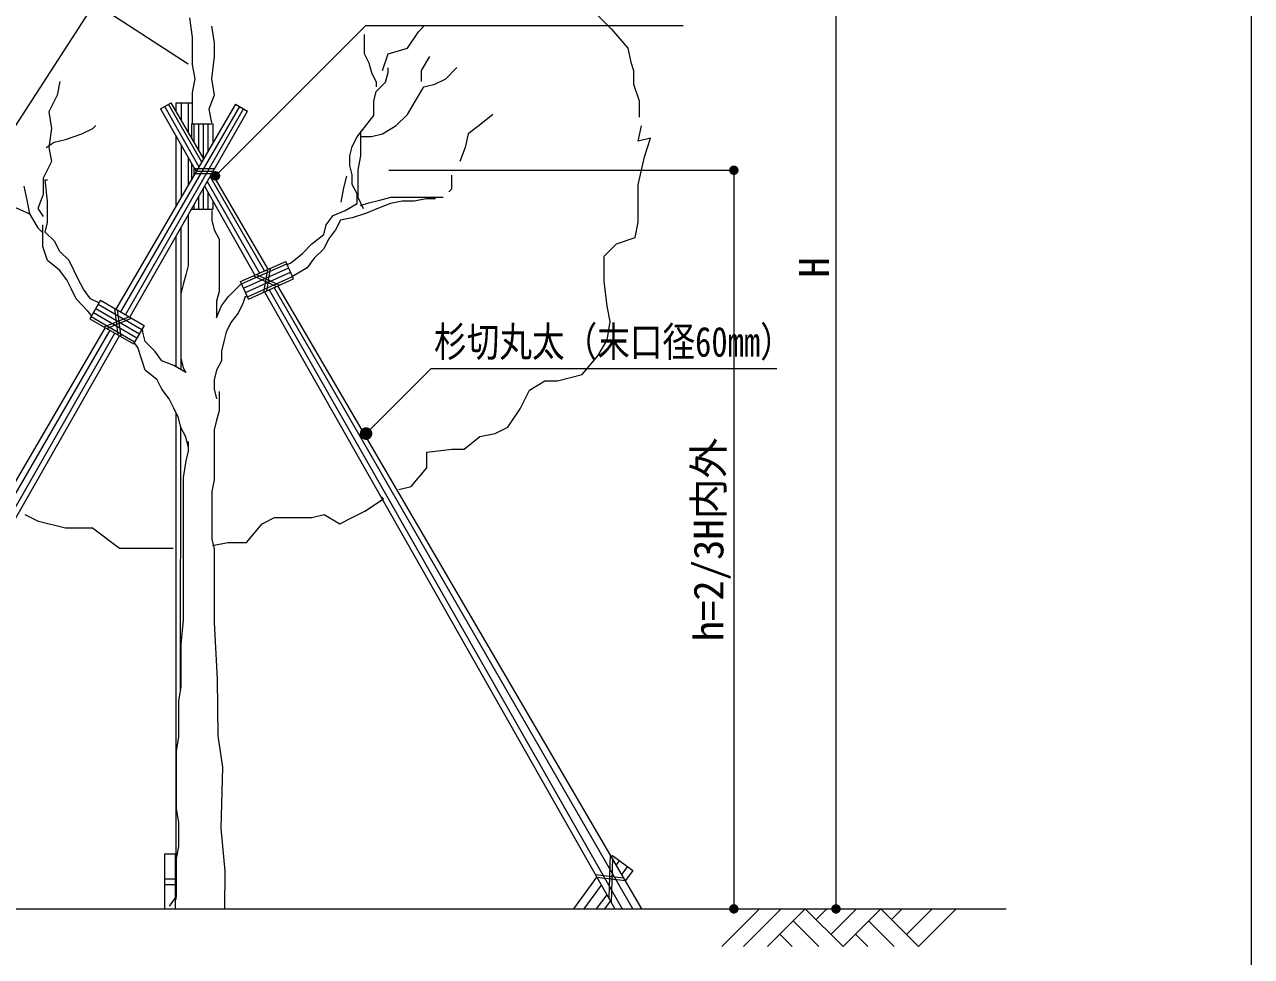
# Model space of a CAD drawing. Units: millimetres, scale not verified. Extents: x 149 to 2887, y 2060 to 3927.
# Drawn here: x 1912 to 2887, y 2687 to 3427 of the extents above; entities that cross this region are included whole.
import ezdxf
from ezdxf.enums import TextEntityAlignment as Align

# ---------------------------------------------------------------- set-up
doc = ezdxf.new("R2010")
doc.units = ezdxf.units.MM
doc.header["$LTSCALE"] = 10
for name, color, linetype, lineweight in [('0_2', 7, 'Continuous', 13), ('_0-0_', 7, 'Continuous', 13), ('ハッチ', 4, 'Continuous', 13), ('寸法', 1, 'Continuous', 13), ('本体', 7, 'Continuous', 13)]:
    doc.layers.add(name, color=color, linetype=linetype, lineweight=lineweight)
doc.styles.add('ＭＳ ゴシック', font='')
doc.styles.get('ＭＳ ゴシック').set_extended_font_data('MS Gothic')

# ---------------------------------------------------------------- blocks, each defined once
blk = doc.blocks.new('filled_dot')
at = {"color": 0, "linetype": 'Continuous', "lineweight": -2, "const_width": 1.25}
blk.add_lwpolyline([(-0.625, 0, 1), (0.625, 0, 1)], format="xyb", close=True, dxfattribs=at)

msp = doc.modelspace()

# ---------------------------------------------------------------- linework, layer by layer
at = {"layer": '0_2', "color": 1}
msp.add_lwpolyline([(2183.7, 3102.45), (2190.77, 3109.52), (2235.31, 3154.06), (2509.94, 3154.06)], dxfattribs=at)
at = {"layer": '_0-0_', "color": 6}
msp.add_lwpolyline([(2886.82, 3871.85), (148.69, 3871.85), (148.69, 2060.04), (2886.82, 2060.04)], close=True, dxfattribs=at)
at = {"layer": 'ハッチ'}
for p, q in [((2466.11, 2695.27), (2496.06, 2725.22)), ((2483.39, 2695.27), (2513.34, 2725.22)), ((2502.59, 2695.27), (2532.53, 2725.22)), ((2532.53, 2725.22), (2562.48, 2695.27)), ((2541.06, 2716.69), (2549.59, 2725.22)), ((2552.89, 2704.86), (2573.25, 2725.22)), ((2562.48, 2695.27), (2592.43, 2725.22)), ((2592.43, 2725.22), (2622.38, 2695.27)), ((2600.96, 2716.69), (2609.49, 2725.22)), ((2612.79, 2704.86), (2633.15, 2725.22)), ((2622.38, 2695.27), (2652.32, 2725.22)), ((2522.94, 2715.62), (2543.28, 2695.27)), ((2582.83, 2715.62), (2603.18, 2695.27)), ((2512.38, 2705.06), (2522.17, 2695.27)), ((2572.27, 2705.06), (2582.06, 2695.27))]:
    msp.add_line(p, q, dxfattribs=at)
at = {"layer": '寸法'}
for p, q in [((2556.89, 3743.34), (2556.89, 2725.22)), ((2042.5, 3395.7), (1968.14, 3443.85)), ((1531.25, 2769.04), (1964.06, 3437.55)), ((2201.7, 3311.48), (2475.79, 3311.48)), ((2475.79, 3311.48), (2475.79, 2725.22)), ((2464.85, 2725.22), (2475.79, 2725.22)), ((2490.34, 2725.22), (2556.89, 2725.22))]:
    msp.add_line(p, q, dxfattribs=at)
msp.add_lwpolyline([(2064.14, 3307.01), (2069.45, 3312.31), (2183.41, 3426.27), (2435.53, 3426.27)], dxfattribs=at)
at = {"layer": '本体'}
for p, q in [((2043.46, 3432.34), (2045.65, 3417.01)), ((2367.6, 3434.53), (2378.56, 3423.58)), ((2060.98, 3425.77), (2063.17, 3412.63)), ((2216.48, 3408.25), (2225.24, 3421.39)), ((2225.24, 3421.39), (2229.63, 3425.77)), ((2378.56, 3423.58), (2391.7, 3408.25)), ((2045.65, 3417.01), (2045.65, 3406.05)), ((2063.17, 3412.63), (2063.17, 3401.67)), ((2182.24, 3419.28), (2182.24, 3411.72)), ((2182.24, 3411.72), (2182.24, 3404.16)), ((2045.65, 3406.05), (2045.65, 3395.1)), ((2063.17, 3401.67), (2060.98, 3384.15)), ((2182.24, 3404.16), (2186.02, 3396.6)), ((2196.77, 3390.72), (2201.15, 3403.86)), ((2201.15, 3403.86), (2216.48, 3408.25)), ((2234.01, 3401.67), (2227.43, 3390.72)), ((2391.7, 3408.25), (2393.89, 3397.29)), ((2045.65, 3395.1), (2047.84, 3384.15)), ((2186.02, 3396.6), (2187.91, 3389.04)), ((2201.14, 3389.04), (2201.14, 3392.82)), ((2227.43, 3390.72), (2227.43, 3381.96)), ((2247.15, 3384.15), (2255.91, 3392.91)), ((2393.89, 3397.29), (2396.08, 3390.72)), ((2396.08, 3390.72), (2396.08, 3379.77)), ((1940.53, 3381.96), (1938.34, 3371.01)), ((2047.84, 3384.15), (2045.65, 3373.2)), ((2060.98, 3384.15), (2063.17, 3371.01)), ((2187.91, 3389.04), (2191.69, 3381.48)), ((2191.69, 3373.92), (2199.25, 3381.48)), ((2191.69, 3381.48), (2191.69, 3377.7)), ((2199.25, 3381.48), (2201.14, 3389.04)), ((2238.39, 3379.77), (2247.15, 3384.15)), ((2045.65, 3373.2), (2045.65, 3355.68)), ((2189.8, 3366.36), (2191.69, 3373.92)), ((2223.05, 3366.63), (2229.63, 3377.58)), ((2229.63, 3377.58), (2238.39, 3379.77)), ((2396.08, 3379.77), (2400.46, 3366.63)), ((1938.34, 3371.01), (1931.77, 3357.87)), ((2080.12, 3363.89), (1985.05, 3201.2)), ((2020.54, 3360.18), (2028.84, 3364.89)), ((2054.78, 3320.52), (2028.84, 3364.89)), ((2032.85, 3365.07), (2045.65, 3365.07)), ((2032.85, 3358.42), (2032.85, 3365.07)), ((2063.17, 3371.01), (2058.79, 3360.06)), ((2080.12, 3363.89), (2089.45, 3358.44)), ((2189.8, 3355.02), (2189.8, 3366.36)), ((2216.48, 3355.68), (2223.05, 3366.63)), ((2400.46, 3366.63), (2400.46, 3355.68)), ((1931.77, 3357.87), (1933.96, 3344.73)), ((1996.18, 3194.74), (2089.45, 3358.44)), ((2020.54, 3360.18), (2048.84, 3310.36)), ((2045.65, 3355.68), (2045.65, 3348.2)), ((2058.79, 3360.06), (2060.98, 3349.11)), ((2184.13, 3347.46), (2189.8, 3355.02)), ((2207.72, 3346.92), (2216.48, 3355.68)), ((2284.38, 3355.68), (2273.43, 3346.92)), ((2400.46, 3355.68), (2400.46, 3353.49)), ((1933.96, 3344.73), (1931.77, 3329.4)), ((1958.05, 3340.35), (1966.81, 3344.73)), ((1966.81, 3344.73), (1969, 3346.92)), ((2044.97, 3348.2), (2061.89, 3348.2)), ((2044.97, 3348.2), (2044.97, 3337.3)), ((2061.89, 3348.2), (2061.89, 3332.7)), ((2176.57, 3338.01), (2184.13, 3347.46)), ((2179.25, 3342.54), (2179.25, 3333.78)), ((2196.77, 3340.35), (2207.72, 3346.92)), ((2273.43, 3346.92), (2264.67, 3340.35)), ((2399.84, 3334.51), (2402.31, 3346.85)), ((1929.58, 3329.4), (1936.15, 3333.78)), ((1936.15, 3333.78), (1944.91, 3335.97)), ((1944.91, 3335.97), (1958.05, 3340.35)), ((2032.85, 3283.85), (2032.85, 3338.52)), ((2172.79, 3330.45), (2176.57, 3338.01)), ((2179.25, 3338.16), (2188.01, 3338.16)), ((2179.25, 3333.78), (2179.25, 3322.83)), ((2188.01, 3338.16), (2196.77, 3340.35)), ((2264.67, 3340.35), (2262.48, 3329.4)), ((2409.71, 3336.98), (2399.84, 3334.51)), ((2404.78, 3322.17), (2409.71, 3336.98)), ((1931.77, 3329.4), (1933.96, 3318.45)), ((2170.9, 3322.89), (2172.79, 3330.45)), ((2170.9, 3315.33), (2170.9, 3322.89)), ((2179.25, 3322.83), (2177.06, 3311.88)), ((2262.48, 3329.4), (2258.1, 3318.45)), ((1933.96, 3318.45), (1927.39, 3305.31)), ((2044.97, 3317.18), (2044.97, 3303.73)), ((2047.47, 3312.76), (2063.42, 3312.76)), ((2172.79, 3307.76), (2170.9, 3315.33)), ((2399.84, 3299.95), (2404.78, 3322.17)), ((1927.39, 3305.31), (1927.39, 3292.17)), ((1928.96, 3303.98), (1930.85, 3303.98)), ((1930.85, 3286.97), (1928.96, 3303.98)), ((2047.91, 3308.76), (2061.42, 3308.76)), ((2048.61, 3310.76), (2062.28, 3310.76)), ((2105.99, 3232.91), (2061.39, 3309.2)), ((2061.89, 3310.08), (2061.89, 3308.34)), ((2166.12, 3297.59), (2168.41, 3306.76)), ((2172.79, 3300.2), (2172.79, 3307.76)), ((2177.06, 3311.88), (2177.06, 3300.93)), ((2251.53, 3307.5), (2251.53, 3296.55)), ((1912.05, 3298.74), (1914.24, 3287.79)), ((2055.44, 3298.75), (2095.48, 3228.23)), ((2163.82, 3286.13), (2166.12, 3297.59)), ((2176.57, 3292.64), (2172.79, 3300.2)), ((2177.06, 3300.93), (2177.06, 3289.98)), ((2251.53, 3296.55), (2249.34, 3294.36)), ((2399.84, 3270.33), (2399.84, 3299.95)), ((1916.21, 3276.96), (1895.57, 3286.13)), ((1914.24, 3287.79), (1916.43, 3276.84)), ((1927.39, 3292.17), (1923.01, 3281.22)), ((1930.85, 3279.41), (1930.85, 3286.97)), ((2046.97, 3283.88), (2046.97, 3280.68)), ((2061.89, 3287.37), (2061.89, 3280.68)), ((2167.12, 3279.41), (2176.57, 3285.08)), ((2176.57, 3285.08), (2176.57, 3292.64)), ((2177.06, 3289.98), (2181.44, 3281.22)), ((2179.25, 3283.41), (2185.82, 3285.6)), ((2185.82, 3285.6), (2194.58, 3287.79)), ((2203.03, 3285.08), (2193.58, 3281.3)), ((2194.58, 3287.79), (2203.34, 3289.98)), ((2212.48, 3286.97), (2203.03, 3285.08)), ((2203.34, 3289.98), (2225.24, 3289.98)), ((2221.93, 3286.97), (2212.48, 3286.97)), ((2231.38, 3288.86), (2221.93, 3286.97)), ((2225.24, 3289.98), (2238.39, 3289.98)), ((2238.94, 3288.86), (2231.38, 3288.86)), ((2238.39, 3289.98), (2244.96, 3289.98)), ((1916.43, 3276.84), (1923.01, 3265.89)), ((1923.01, 3281.22), (1927.39, 3274.65)), ((1930.85, 3269.96), (1930.85, 3279.41)), ((2042.41, 3275.88), (2042.34, 3235.83)), ((2042.37, 3275.81), (2042.37, 3273.74)), ((2045.14, 3280.68), (2061.89, 3280.68)), ((2061.27, 3279.41), (2061.27, 3271.85)), ((2152, 3268.07), (2157.67, 3275.63)), ((2157.67, 3275.63), (2167.12, 3279.41)), ((2184.13, 3277.52), (2172.79, 3273.74)), ((2193.58, 3281.3), (2184.13, 3277.52)), ((1923.01, 3265.89), (1927.39, 3261.51)), ((1927.07, 3266.18), (1927.07, 3268.07)), ((1927.07, 3258.62), (1927.07, 3266.18)), ((1928.96, 3262.4), (1930.85, 3269.96)), ((2042.37, 3273.74), (2042.37, 3266.18)), ((2042.37, 3266.18), (2042.37, 3258.62)), ((2061.27, 3271.85), (2063.16, 3264.29)), ((2063.16, 3264.29), (2066.94, 3256.73)), ((2150.11, 3260.51), (2152, 3268.07)), ((2159.56, 3264.29), (2153.89, 3256.73)), ((2163.34, 3271.85), (2159.56, 3264.29)), ((2172.79, 3273.74), (2163.34, 3271.85)), ((2397.37, 3257.99), (2399.84, 3270.33)), ((1927.07, 3251.06), (1927.07, 3258.62)), ((1936.52, 3254.84), (1928.96, 3262.4)), ((1940.3, 3247.28), (1936.52, 3254.84)), ((2032.85, 3155.62), (2032.85, 3258.66)), ((2042.37, 3258.62), (2042.37, 3251.06)), ((2066.94, 3256.73), (2066.94, 3245.39)), ((2140.66, 3252.95), (2150.11, 3260.51)), ((2153.89, 3256.73), (2150.11, 3249.17)), ((2382.56, 3253.05), (2397.37, 3257.99)), ((1930.85, 3239.72), (1927.07, 3251.06)), ((1947.86, 3239.72), (1940.3, 3247.28)), ((2042.37, 3251.06), (2042.37, 3243.5)), ((2066.94, 3245.39), (2066.94, 3237.83)), ((2123.65, 3237.83), (2133.1, 3245.39)), ((2133.1, 3245.39), (2140.66, 3252.95)), ((2150.11, 3249.17), (2142.55, 3241.61)), ((2372.69, 3243.18), (2382.56, 3253.05)), ((1940.3, 3232.16), (1930.85, 3239.72)), ((1951.64, 3232.16), (1947.86, 3239.72)), ((2042.37, 3235.94), (2040.48, 3228.38)), ((2042.37, 3243.5), (2042.37, 3235.94)), ((2066.94, 3237.83), (2066.94, 3230.27)), ((2084.08, 3223.14), (2119.96, 3239.15)), ((2126.15, 3225.27), (2119.96, 3239.15)), ((2121.02, 3236.77), (2121.67, 3236.94)), ((2121.67, 3236.94), (2123.65, 3237.83)), ((2142.55, 3241.61), (2136.88, 3234.05)), ((2372.69, 3223.43), (2372.69, 3243.18)), ((1945.97, 3224.6), (1940.3, 3232.16)), ((1955.42, 3224.6), (1951.64, 3232.16)), ((2040.48, 3228.38), (2038.59, 3220.82)), ((2066.94, 3230.27), (2066.94, 3222.71)), ((2090.3, 3209.27), (2126.15, 3225.27)), ((2094.37, 3227.73), (2112.59, 3219.22)), ((2096.79, 3228.81), (2115.01, 3220.3)), ((2105.31, 3232.61), (2102.35, 3214.65)), ((2107.5, 3233.59), (2104.53, 3215.62)), ((2136.88, 3234.05), (2125.25, 3227.04)), ((1949.75, 3217.04), (1945.97, 3224.6)), ((1953.53, 3209.48), (1949.75, 3217.04)), ((1959.2, 3217.04), (1955.42, 3224.6)), ((1964.87, 3209.48), (1959.2, 3217.04)), ((2038.59, 3220.82), (2036.7, 3213.26)), ((2066.94, 3222.71), (2066.94, 3215.15)), ((2074.5, 3211.37), (2082.06, 3218.93)), ((2082.06, 3218.93), (2084.78, 3221.64)), ((2090.3, 3209.27), (2084.11, 3223.15)), ((2402.78, 2725.22), (2113.7, 3219.72)), ((2375.16, 3203.69), (2372.69, 3223.43)), ((1962.71, 3199.64), (1953.53, 3209.48)), ((1972.82, 3208.3), (1964.32, 3193.66)), ((1971.56, 3206.12), (1964.87, 3209.48)), ((1972.82, 3208.3), (2007.41, 3188.21)), ((2036.7, 3213.26), (2036.7, 3205.7)), ((2036.7, 3205.7), (2036.7, 3198.14)), ((2066.94, 3215.15), (2065.05, 3207.59)), ((2065.05, 3207.59), (2065.05, 3200.03)), ((2068.83, 3203.81), (2074.5, 3211.37)), ((2085.84, 3205.7), (2082.06, 3198.14)), ((2087.73, 3211.37), (2085.84, 3205.7)), ((2087.73, 3211.37), (2089.23, 3211.67)), ((2103.02, 3214.95), (2381.15, 2725.22)), ((1965.75, 3196.13), (1962.71, 3199.64)), ((1983.93, 3201.85), (1986.68, 3180.68)), ((1986.11, 3200.58), (1988.86, 3179.41)), ((2036.7, 3198.14), (2036.7, 3188.69)), ((2065.05, 3194.36), (2068.83, 3203.81)), ((2065.05, 3200.03), (2065.05, 3194.36)), ((2082.06, 3198.14), (2076.39, 3190.58)), ((2377.62, 3191.35), (2375.16, 3203.69)), ((1976.51, 3186.58), (1733.89, 2771.4)), ((1964.32, 3193.66), (1998.91, 3173.57)), ((1975.64, 3187.09), (1995.31, 3195.24)), ((1977.81, 3185.83), (1997.48, 3193.98)), ((2007.41, 3188.21), (1998.91, 3173.57)), ((2036.7, 3188.69), (2036.7, 3179.23)), ((2076.39, 3190.58), (2072.61, 3183.01)), ((2375.16, 3176.54), (2377.62, 3191.35)), ((1742.76, 2749.94), (1987.8, 3180.03)), ((2006.46, 3183.01), (2006.04, 3185.85)), ((2008.35, 3175.45), (2006.46, 3183.01)), ((2036.7, 3179.23), (2036.7, 3169.78)), ((2072.61, 3183.01), (2070.72, 3175.45)), ((2367.75, 3164.2), (2375.16, 3176.54)), ((2002.56, 3170.7), (1999.64, 3174.83)), ((2008.35, 3152.77), (2002.56, 3170.7)), ((2015.91, 3167.89), (2008.35, 3175.45)), ((2021.58, 3160.33), (2015.91, 3167.89)), ((2036.7, 3169.78), (2036.7, 3162.22)), ((2070.72, 3175.45), (2068.83, 3167.89)), ((2068.83, 3167.89), (2068.83, 3160.33)), ((2031.03, 3156.55), (2021.58, 3160.33)), ((2036.7, 3162.22), (2038.59, 3154.66)), ((2068.83, 3160.33), (2065.05, 3152.77)), ((2355.41, 3149.39), (2367.75, 3164.2)), ((2017.8, 3145.21), (2008.35, 3152.77)), ((2040.48, 3150.88), (2031.03, 3156.55)), ((2038.59, 3154.66), (2040.48, 3150.88)), ((2065.05, 3152.77), (2063.16, 3145.21)), ((2335.66, 3144.45), (2355.41, 3149.39)), ((2021.58, 3137.65), (2017.8, 3145.21)), ((2027.25, 3130.09), (2021.58, 3137.65)), ((2063.16, 3145.21), (2063.16, 3137.65)), ((2063.16, 3137.65), (2065.05, 3130.09)), ((2313.45, 3137.04), (2325.79, 3144.45)), ((2325.79, 3144.45), (2335.66, 3144.45)), ((2031.03, 3122.53), (2027.25, 3130.09)), ((2066.94, 3135.76), (2066.94, 3128.2)), ((2066.94, 3128.2), (2066.94, 3120.64)), ((2306.04, 3122.23), (2313.45, 3137.04)), ((2034.81, 3114.97), (2031.03, 3122.53)), ((2032.85, 2732.65), (2032.85, 3119.09)), ((2066.94, 3120.64), (2065.05, 3113.08)), ((2296.17, 3107.43), (2306.04, 3122.23)), ((2036.7, 3107.41), (2034.81, 3114.97)), ((2065.05, 3113.08), (2063.16, 3105.52)), ((2040.48, 3099.85), (2036.7, 3107.41)), ((2042.37, 3092.29), (2040.48, 3099.85)), ((2063.16, 3105.52), (2063.16, 3096.07)), ((2261.61, 3090.15), (2273.96, 3100.02)), ((2273.96, 3100.02), (2286.3, 3102.49)), ((2286.3, 3102.49), (2296.17, 3107.43)), ((2042.37, 3096.07), (2042.37, 3088.51)), ((2063.16, 3096.07), (2063.16, 3088.51)), ((2231.99, 3087.68), (2251.74, 3090.15)), ((2251.74, 3090.15), (2261.61, 3090.15)), ((2040.48, 3080.95), (2038.59, 3067.72)), ((2042.37, 3088.51), (2040.48, 3080.95)), ((2063.16, 3088.51), (2063.16, 3080.95)), ((2063.16, 3080.95), (2063.16, 3073.39)), ((2231.99, 3075.34), (2231.99, 3087.68)), ((2063.16, 3073.39), (2063.16, 3065.83)), ((2219.65, 3060.53), (2231.99, 3075.34)), ((2038.59, 3067.72), (2038.59, 3060.16)), ((2038.59, 3060.16), (2038.59, 3046.92)), ((2063.16, 3065.83), (2061.27, 3056.37)), ((2209.78, 3058.06), (2219.65, 3060.53)), ((2061.27, 3056.37), (2061.27, 3048.81)), ((2182.63, 3040.78), (2197.44, 3050.65)), ((2197.44, 3050.65), (2194.97, 3053.12)), ((2038.59, 3046.92), (2038.59, 3039.36)), ((2061.27, 3048.81), (2061.27, 3041.25)), ((2061.27, 3041.25), (2061.27, 3033.69)), ((2172.76, 3035.84), (2182.63, 3040.78)), ((1923.63, 3032.69), (1912.93, 3038.04)), ((1945.03, 3027.34), (1923.63, 3032.69)), ((2038.59, 3039.36), (2038.59, 3031.8)), ((2038.59, 3031.8), (2038.59, 3020.46)), ((2061.27, 3033.69), (2061.27, 3026.13)), ((2088.83, 3016.1), (2101.18, 3030.91)), ((2101.18, 3030.91), (2111.05, 3035.84)), ((2111.05, 3035.84), (2120.92, 3035.84)), ((2120.92, 3035.84), (2140.67, 3035.84)), ((2140.67, 3035.84), (2150.54, 3038.31)), ((2150.54, 3038.31), (2162.88, 3030.91)), ((2162.88, 3030.91), (2172.76, 3035.84)), ((1966.43, 3027.34), (1945.03, 3027.34)), ((1987.83, 3011.29), (1966.43, 3027.34)), ((2038.59, 3020.46), (2038.59, 3012.9)), ((2061.27, 3026.13), (2061.27, 3018.57)), ((2009.23, 3011.29), (1987.83, 3011.29)), ((2030.63, 3011.29), (2009.23, 3011.29)), ((2038.59, 3012.9), (2038.59, 3003.45)), ((2061.27, 3018.57), (2063.16, 3011.01)), ((2061.68, 3013.63), (2074.02, 3016.1)), ((2063.16, 3011.01), (2063.16, 3003.45)), ((2074.02, 3016.1), (2088.83, 3016.1)), ((2038.59, 3003.45), (2038.59, 2994)), ((2063.16, 3003.45), (2063.16, 2988.33)), ((2038.59, 2994), (2038.59, 2986.44)), ((2038.59, 2986.44), (2038.59, 2973.21)), ((2063.16, 2988.33), (2063.16, 2980.77)), ((2038.59, 2973.21), (2038.59, 2961.87)), ((2063.16, 2980.77), (2063.16, 2971.32)), ((2063.16, 2971.32), (2063.16, 2959.98)), ((2038.59, 2954.31), (2036.7, 2935.41)), ((2038.59, 2961.87), (2038.59, 2954.31)), ((2063.16, 2959.98), (2063.16, 2952.42)), ((2036.7, 2935.41), (2036.7, 2927.84)), ((2036.7, 2927.84), (2036.7, 2916.5)), ((2036.7, 2916.5), (2036.7, 2908.94)), ((2036.7, 2908.94), (2036.7, 2901.38)), ((2036.7, 2901.38), (2034.81, 2890.04)), ((2034.81, 2890.04), (2034.81, 2882.48)), ((2034.81, 2882.48), (2034.81, 2874.92)), ((2034.81, 2874.92), (2034.81, 2861.69)), ((2034.81, 2861.69), (2032.92, 2850.35)), ((2032.92, 2850.35), (2032.92, 2842.79)), ((2032.92, 2842.79), (2032.92, 2835.23)), ((2032.92, 2835.23), (2032.92, 2825.78)), ((2032.92, 2825.78), (2032.92, 2804.98)), ((2032.92, 2804.98), (2034.81, 2793.64)), ((2034.81, 2793.64), (2034.81, 2782.3)), ((2034.81, 2782.3), (2034.81, 2774.74)), ((2023.73, 2768.62), (2023.73, 2725.26)), ((2032.28, 2768.62), (2023.73, 2768.62)), ((2032.28, 2725.26), (2032.28, 2768.62)), ((2034.81, 2774.74), (2032.92, 2765.29)), ((2377.43, 2768.59), (2376.43, 2733.53)), ((2379.37, 2767.52), (2378.64, 2766.52)), ((2379.37, 2767.52), (2395.47, 2755.71)), ((2032.92, 2765.29), (2032.92, 2757.73)), ((2032.92, 2757.73), (2032.92, 2750.17)), ((2379.34, 2765.33), (2378.34, 2730.18)), ((2024.02, 2749.15), (2032.28, 2749.15)), ((2032.92, 2750.17), (2032.92, 2742.61)), ((2366.82, 2750.46), (2348.31, 2725.22)), ((2365.59, 2752.62), (2388.36, 2749.9)), ((2366.82, 2750.46), (2389.62, 2747.73)), ((2395.47, 2755.71), (2389.62, 2747.73)), ((2024.02, 2744.43), (2031.99, 2744.43)), ((2032.92, 2742.61), (2032.92, 2735.05)), ((2032.92, 2735.05), (2027.25, 2727.49)), ((2377.65, 2731.4), (2373.12, 2725.22)), ((1752.87, 2725.22), (2691.93, 2725.22)), ((2023.73, 2725.26), (2032.28, 2725.26)), ((2302.57, 2725.22), (2533.12, 2725.22))]:
    msp.add_line(p, q, dxfattribs=at)
at = {"layer": '本体', "color": 4}
for p, q in [((2083.21, 3362.09), (1988.7, 3199.08)), ((2023.78, 3361.86), (2051.03, 3314.1)), ((2053.3, 3318), (2026.85, 3363.8)), ((2036.86, 3365.07), (2036.84, 3351.2)), ((2042.55, 3365.07), (2042.51, 3341.5)), ((1992.71, 3196.75), (2086.3, 3360.28)), ((2046.97, 3348.2), (2046.97, 3333.88)), ((2050.7, 3348.2), (2050.7, 3327.49)), ((2054.43, 3348.2), (2054.43, 3321.11)), ((2058.16, 3348.2), (2058.16, 3326.31)), ((2036.81, 3331.54), (2036.74, 3289.65)), ((2042.48, 3321.56), (2042.44, 3299.41)), ((2046.97, 3313.66), (2046.97, 3307.15)), ((2103.17, 3231.65), (2059.9, 3306.58)), ((2054.43, 3296.98), (2054.43, 3280.68)), ((2057.61, 3302.56), (2099.1, 3229.84)), ((2058.16, 3293.94), (2058.16, 3280.68)), ((2050.7, 3290.43), (2050.7, 3280.68)), ((2036.7, 3265.87), (2036.52, 3153.26)), ((2084.9, 3221.31), (2120.77, 3237.32)), ((2086.44, 3217.92), (2122.29, 3233.91)), ((2087.96, 3214.51), (2123.81, 3230.5)), ((2089.48, 3211.1), (2125.33, 3227.09)), ((2106.67, 3216.58), (2387.01, 2725.22)), ((2395.65, 2725.22), (2110.81, 3218.42)), ((1967.2, 3198.62), (2001.79, 3178.53)), ((1969.07, 3201.84), (2003.67, 3181.76)), ((1970.95, 3205.07), (2005.54, 3184.99)), ((1965.33, 3195.39), (1999.92, 3175.3)), ((1980.21, 3184.43), (1736.74, 2764.48)), ((1740.34, 2755.78), (1984.3, 3182.06)), ((2036.45, 3108.4), (2036.11, 2897.86)), ((2384.63, 2763.27), (2382.35, 2760.17)), ((2390.93, 2758.48), (2386.71, 2752.72)), ((2370.49, 2744), (2356.72, 2725.22)), ((2374.78, 2736.45), (2366.54, 2725.22))]:
    msp.add_line(p, q, dxfattribs=at)
at = {"layer": '本体'}
msp.add_lwpolyline([(2063.16, 2952.42), (2065.39, 2907.59), (2066, 2862.56), (2069.79, 2837.58), (2068.47, 2789.15), (2071.56, 2755.22), (2071.27, 2725.22)], dxfattribs=at)

# ---------------------------------------------------------------- block references
at = {"layer": '0_2', "color": 1, "xscale": 4, "yscale": 4, "rotation": 45}
msp.add_blockref('filled_dot', (2183.7, 3102.45), dxfattribs=at)
at = {"layer": '寸法', "xscale": 3, "yscale": 3}
for p, rotation in [((2475.79, 3311.48), 270), ((2064.14, 3307.01), 45), ((2475.79, 2725.22), 90), ((2556.89, 2725.22), 90)]:
    msp.add_blockref('filled_dot', p, dxfattribs=dict(at, rotation=rotation))

# ---------------------------------------------------------------- texts
at = {"layer": '寸法', "style": 'ＭＳ ゴシック'}
for s, p in [('H', (2539.39, 3234.28)), ('h=2/3H内外', (2455.62, 3018.35))]:
    msp.add_text(s, height=23.74, rotation=90, dxfattribs=at).set_placement(p, align=Align.MIDDLE_CENTER)
at = {"layer": '寸法', "color": 3, "style": 'ＭＳ ゴシック', "width": 0.8}
msp.add_text('杉切丸太（末口径60mm）', height=23.74, dxfattribs=at).set_placement((2237.76, 3156.36), align=Align.BOTTOM_LEFT)

doc.saveas('drawing.dxf')
